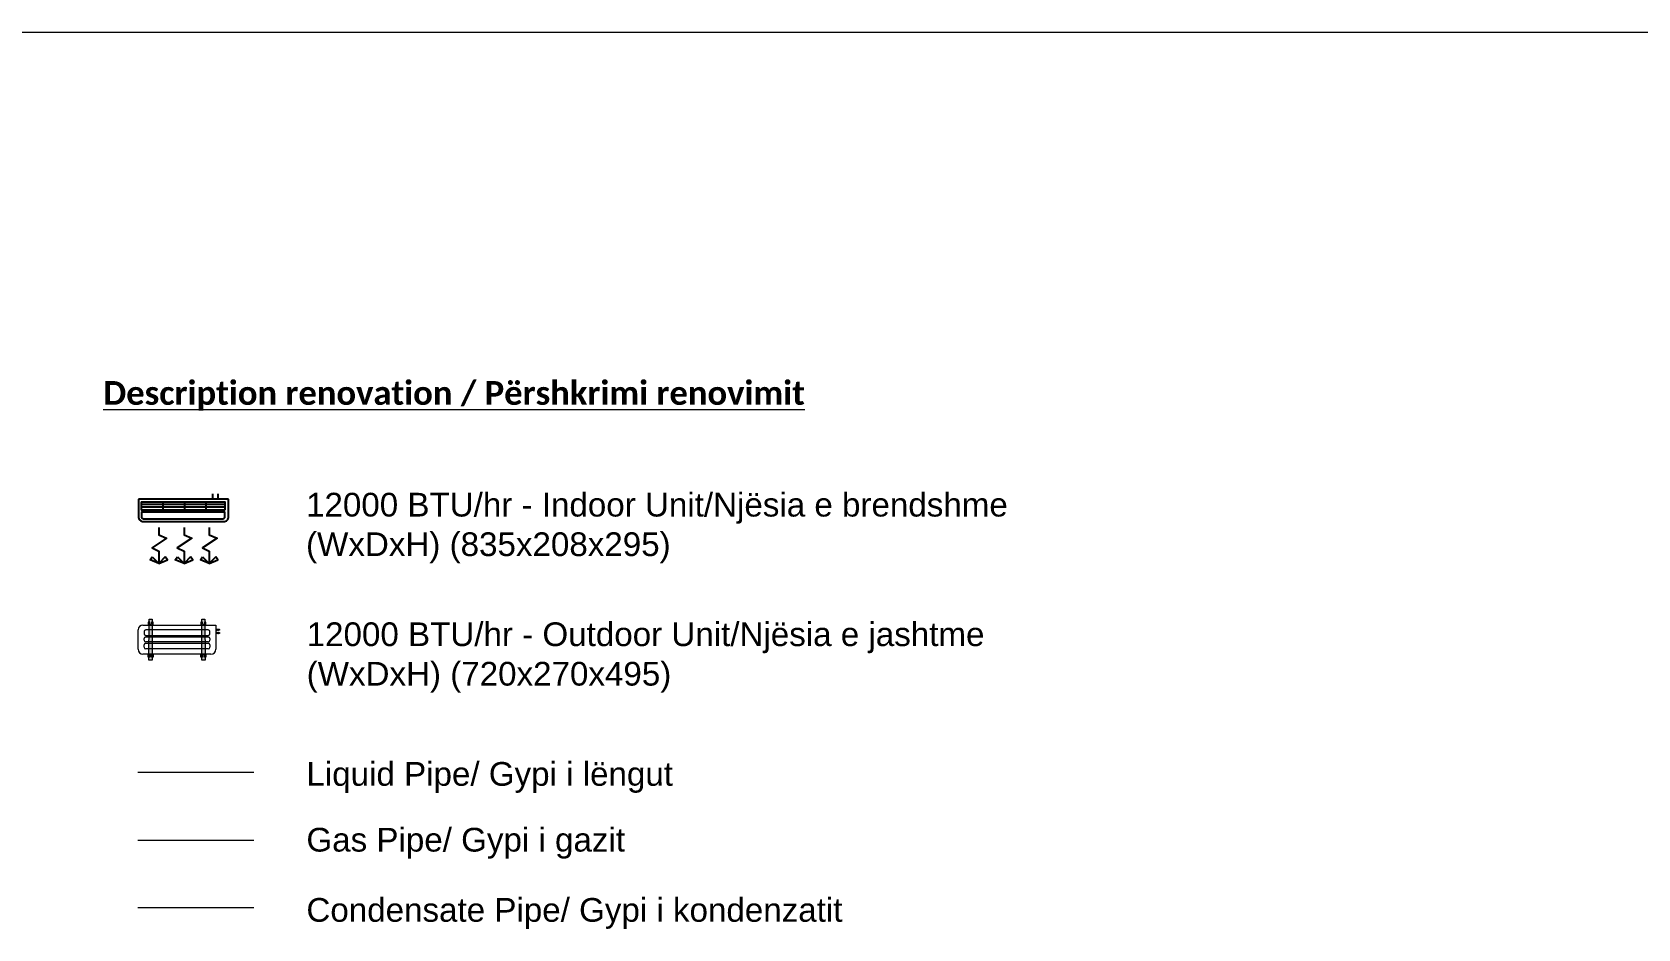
# Model space of a CAD drawing. Header units: millimetres. Extents: x 2773669 to 2919208, y -67651 to -3984.
# Drawn here: x 2803346 to 2818238, y -34972 to -26651 of the extents above; entities that cross this region are included whole.
import ezdxf

# ---------------------------------------------------------------- set-up
doc = ezdxf.new("R2010")
doc.units = ezdxf.units.MM
doc.header["$MEASUREMENT"] = 0
for name, color, linetype in [('AIR', 7, 'Continuous'), ('AIR-00', 8, 'Continuous'), ('AIR-03', 30, 'Continuous')]:
    doc.layers.add(name, color=color, linetype=linetype)
for name, color, linetype, lineweight in [('Condensate Pipe', 5, 'Continuous', 5), ('Dimensioning - General_Pen_No__41', 7, 'Continuous', 0), ('Exterior walls_Pen_No__1', 7, 'Continuous', 5), ('Gas Pipe', 81, 'Continuous', 5), ('Liquid Pipe', 14, 'Continuous', 5), ('Shell - Roof_Pen_No__21', 7, 'Continuous', 0), ('Text blocks_Pen_No__1', 7, 'Continuous', 5)]:
    doc.layers.add(name, color=color, linetype=linetype, lineweight=lineweight)
doc.layers.add('Exterior walls_Pen_No__119', color=7, linetype='Continuous', lineweight=5, true_color=0xdecbcb)
doc.styles.add('GENERATED_STYLE_1', font='arial.ttf')
doc.styles.add('GENERATED_STYLE_2', font='calibrib.ttf')

# ---------------------------------------------------------------- blocks, each defined once
blk = doc.blocks.new('CARRIER-W18-24 (FCD)')
at = {"layer": 'AIR-00'}
for p, q in [((-0.475, -0.025), (-0.475, -0.1)), ((0.3, -0.05), (-0.475, -0.05)), ((0.3, -0.075), (-0.475, -0.075)), ((0.3, -0.1), (-0.475, -0.1)), ((-0.275, -0.025), (-0.275, -0.1)), ((-0.075, -0.025), (-0.075, -0.1)), ((0.125, -0.025), (0.125, -0.1))]:
    blk.add_line(p, q, dxfattribs=at)
for points in [[(-0.475, -0.025), (0.3, -0.025), (0.3, -0.1)], [(-0.312, -0.262), (-0.312, -0.331), (-0.239, -0.36), (-0.375, -0.452), (-0.312, -0.481), (-0.312, -0.598)], [(-0.078, -0.262), (-0.078, -0.331), (-0.005, -0.36), (-0.141, -0.452), (-0.078, -0.481), (-0.078, -0.598)], [(0.156, -0.262), (0.156, -0.331), (0.23, -0.36), (0.093, -0.452), (0.156, -0.481), (0.156, -0.598)]]:
    blk.add_lwpolyline(points, dxfattribs=at)
blk.add_lwpolyline([(-0.453, -0.181), (0.281, -0.181, 0.414214), (0.302, -0.16), (0.302, -0.119), (-0.473, -0.119), (-0.473, -0.16, 0.414214)], format="xyb", close=True, dxfattribs=at)
for points in [[(-0.373, -0.535), (-0.312, -0.598), (-0.393, -0.561)], [(-0.252, -0.535), (-0.312, -0.598), (-0.232, -0.561)], [(-0.139, -0.535), (-0.078, -0.598), (-0.159, -0.561)], [(-0.017, -0.535), (-0.078, -0.598), (0.003, -0.561)], [(0.095, -0.535), (0.156, -0.598), (0.075, -0.561)], [(0.217, -0.535), (0.156, -0.598), (0.237, -0.561)]]:
    blk.add_lwpolyline(points, close=True, dxfattribs=at)
at = {"layer": 'AIR-03'}
for p, q in [((0.335, 0), (-0.5, 0)), ((-0.5, 0), (-0.5, -0.163)), ((0.185, 0.05), (0.185, 0)), ((0.235, 0.05), (0.235, 0))]:
    blk.add_line(p, q, dxfattribs=at)
blk.add_lwpolyline([(-0.5, 0), (-0.5, -0.163, 0.414214), (-0.455, -0.208), (0.29, -0.208, 0.414214), (0.335, -0.163), (0.335, 0)], format="xyb", dxfattribs=at)
blk = doc.blocks.new('NJS12')
at = {"layer": 'Exterior walls_Pen_No__119', "linetype": 'Continuous', "lineweight": 0, "true_color": 0xeee4e4}
for points in [[(-252, 55), (-252, -325), (-283, -325), (-282, 55)], [(237, 55), (238, -325), (207, -325), (207, 55)]]:
    blk.add_hatch(color=254, dxfattribs=at).paths.add_polyline_path(points)
at = {"color": 3, "lineweight": 13}
for p, q in [((-383, -225), (-383, -45)), ((-338, 0), (337, 0)), ((337, 0), (337, -225)), ((292, -270), (-338, -270))]:
    blk.add_line(p, q, dxfattribs=at)
at = {"color": 3}
for p, q in [((-328, -61), (-328, -81)), ((-328, -140), (-328, -126)), ((267, -45), (-312, -45)), ((-312, -97), (267, -97)), ((-312, -110), (267, -110)), ((283, -81), (283, -61)), ((283, -126), (283, -140)), ((-328, -205), (-328, -185)), ((267, -156), (-312, -156)), ((-312, -169), (267, -169)), ((267, -221), (-312, -221)), ((283, -185), (283, -205))]:
    blk.add_line(p, q, dxfattribs=at)
for points in [[(-245, 0), (-245, 27), (-259, 27), (-259, 12, -1), (-276, 12), (-276, 27), (-290, 27), (-290, 0)], [(245, 0), (245, 27), (231, 27), (231, 12, -1), (214, 12), (214, 27), (200, 27), (200, 0)], [(337, -35), (341, -35, -0.414214), (344, -38), (344, -51, -0.414214), (341, -54), (337, -54)], [(337, -64), (341, -64, -0.414214), (344, -67), (344, -80, -0.414214), (341, -83), (337, -83)], [(-245, -270), (-245, -297), (-259, -297), (-259, -282, 1), (-276, -282), (-276, -297), (-290, -297), (-290, -270)], [(245, -270), (245, -297), (231, -297), (231, -282, 1), (214, -282), (214, -297), (200, -297), (200, -270)]]:
    blk.add_lwpolyline(points, format="xyb", dxfattribs=at)
for points in [[(344, -40), (356, -40), (356, -49), (344, -49)], [(344, -69), (356, -69), (356, -78), (344, -78)], [(356, -37), (363, -37), (363, -52), (356, -52)], [(356, -66), (363, -66), (363, -81), (356, -81)]]:
    blk.add_lwpolyline(points, close=True, dxfattribs=at)
for points in [[(363, -40), (369, -40, -0.414214), (372, -42), (372, -47, -0.414214), (369, -49), (363, -49)], [(363, -69), (369, -69, -0.414214), (372, -71), (372, -76, -0.414214), (369, -78), (363, -78)]]:
    blk.add_lwpolyline(points, format="xyb", close=True, dxfattribs=at)
at = {"color": 3, "lineweight": 13}
for centre, start, end in [((-338, -45), 90, 180), ((-338, -225), 180, 270), ((292, -225), 270, 0)]:
    blk.add_arc(centre, 45, start, end, dxfattribs=at)
at = {"color": 3}
for centre, start, end in [((-312, -61), 90, 180), ((-312, -81), 180, 270), ((-312, -126), 90, 180), ((-312, -140), 180, 270), ((267, -61), 0, 90), ((267, -81), 270, 360), ((267, -126), 0, 90), ((267, -140), 270, 360), ((-312, -185), 90, 180), ((-312, -205), 180, 270), ((267, -185), 0, 90), ((267, -205), 270, 360)]:
    blk.add_arc(centre, 16.3, start, end, dxfattribs=at)
at = {"layer": 'Exterior walls_Pen_No__1', "color": 7, "linetype": 'Continuous', "lineweight": 5, "flags": 128}
for points in [[(-252, 55), (-252, -325), (-283, -325), (-282, 55)], [(237, 55), (238, -325), (207, -325), (207, 55)]]:
    blk.add_lwpolyline(points, close=True, dxfattribs=at)

msp = doc.modelspace()

# ---------------------------------------------------------------- linework, layer by layer
at = {"layer": 'Condensate Pipe'}
msp.add_lwpolyline([(2805401.24186, -34776.73207), (2804327.57866, -34776.73207)], dxfattribs=at)
at = {"layer": 'Gas Pipe'}
msp.add_line((2804327.57866, -34147.8997), (2805401.24186, -34147.8997), dxfattribs=at)
at = {"layer": 'Liquid Pipe'}
msp.add_lwpolyline([(2804327.57866, -33519.06734), (2805401.24186, -33519.06734)], dxfattribs=at)
at = {"layer": 'Shell - Roof_Pen_No__21', "color": 7, "linetype": 'Continuous', "lineweight": 0}
msp.add_line((2795057.57868, -26651.28487), (2855057.57868, -26651.28487), dxfattribs=at)

# ---------------------------------------------------------------- block references
at = {"layer": 'AIR', "xscale": 999.5108336315826, "yscale": 999.5108336315826, "zscale": 999.5108336315826}
msp.add_blockref('CARRIER-W18-24 (FCD)', (2804832.89946, -30985.77457), dxfattribs=at)
at = {"layer": 'Liquid Pipe', "lineweight": 13}
msp.add_blockref('NJS12', (2804712.47569, -32152.73754), dxfattribs=at)

# ---------------------------------------------------------------- texts
at = {"layer": 'Dimensioning - General_Pen_No__41', "color": 7, "linetype": 'Continuous', "lineweight": 5, "insert": (2804005.04947, -30163.07267), "char_height": 220, "attachment_point": 7, "style": 'GENERATED_STYLE_2'}
msp.add_mtext('\\A1;\\pxql;{\\LDescription renovation / Përshkrimi renovimit}', dxfattribs=at)
at = {"layer": 'Text blocks_Pen_No__1', "color": 7, "linetype": 'Continuous', "lineweight": 5, "insert": (2805886.58403, -30926.15042), "char_height": 220, "width": 6989.0321264, "attachment_point": 1, "style": 'GENERATED_STYLE_1'}
msp.add_mtext('\\A1;\\pxql;12000 BTU/hr - Indoor Unit/Njësia e brendshme \\P(WxDxH) (835x208x295)', dxfattribs=at)
at = {"layer": 'Text blocks_Pen_No__1', "color": 7, "linetype": 'Continuous', "lineweight": 5, "char_height": 220, "attachment_point": 1, "style": 'GENERATED_STYLE_1'}
for s, insert in [('\\A1;\\pxql;12000 BTU/hr - Outdoor Unit/Njësia e jashtme \\P(WxDxH) (720x270x495)', (2805892.53328, -32128.12558)), ('\\A1;Liquid Pipe/ Gypi i lëngut', (2805890.13988, -33424.20225)), ('\\A1;Gas Pipe/ Gypi i gazit', (2805890.13988, -34034.82205)), ('\\A1;Condensate Pipe/ Gypi i kondenzatit', (2805890.13988, -34686.00503))]:
    msp.add_mtext(s, dxfattribs=dict(at, insert=insert))

doc.saveas('drawing.dxf')
